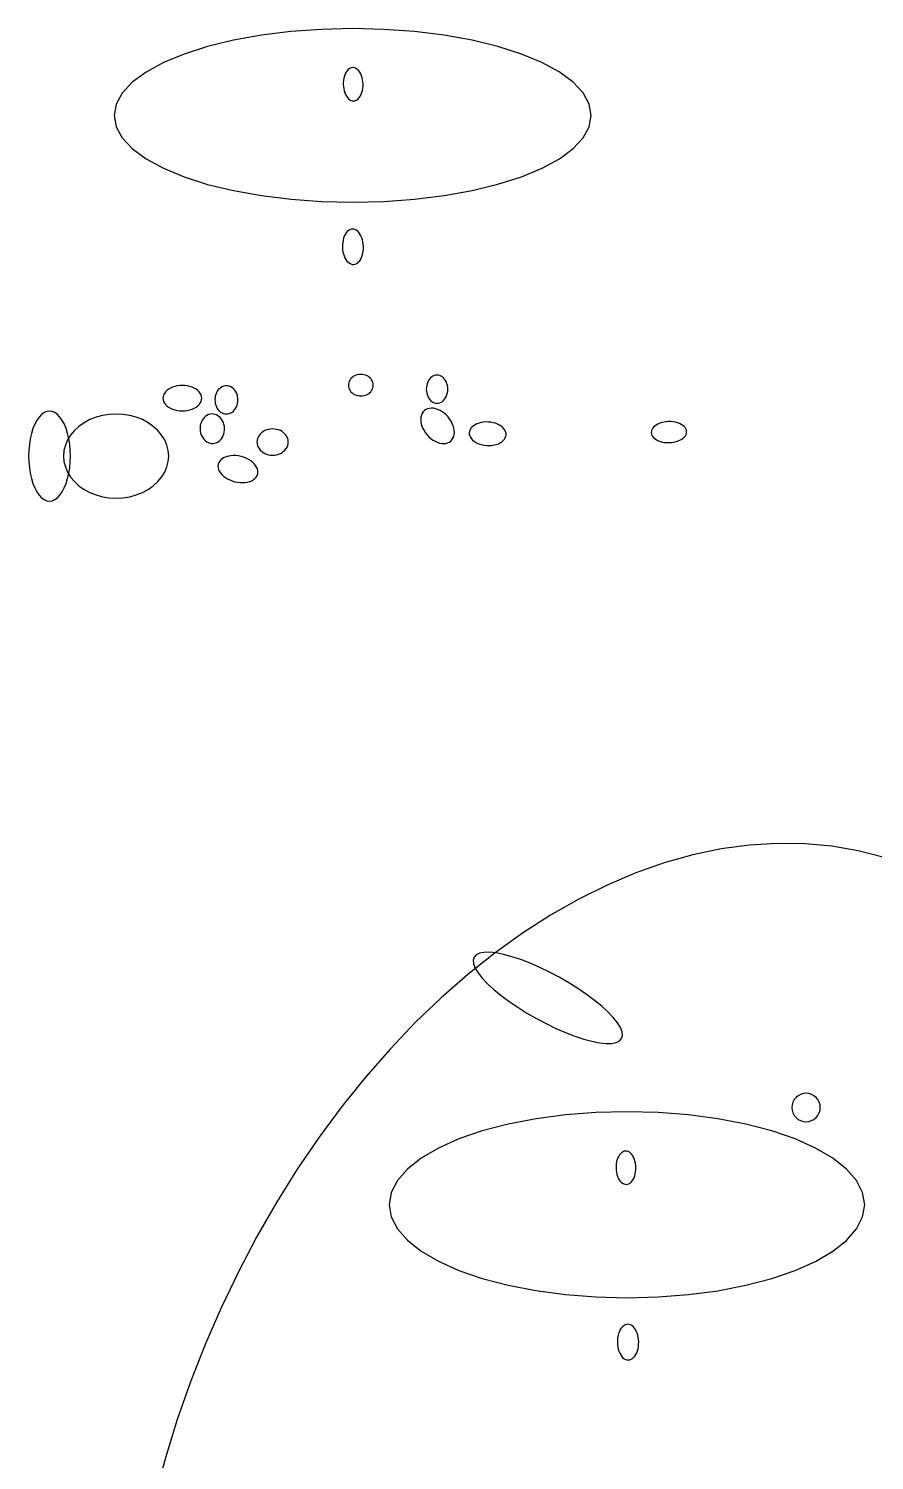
# Model space of a CAD drawing. Extents: x -1 to 217, y -22 to 302.
# Drawn here: x 130.4 to 170.6, y 66.1 to 134.1 of the extents above; entities that cross this region are included whole.
import ezdxf

# ---------------------------------------------------------------- set-up
doc = ezdxf.new("R2010")
doc.units = 0

msp = doc.modelspace()

# ---------------------------------------------------------------- linework, layer by layer
at = {"layer": 'CIRCLES'}
for p, q in [((166.66, 82.999), (166.647, 82.868)), ((166.699, 83.126), (166.66, 82.999)), ((166.761, 83.243), (166.699, 83.126)), ((166.845, 83.345), (166.761, 83.243)), ((166.947, 83.429), (166.845, 83.345)), ((167.064, 83.491), (166.947, 83.429)), ((167.191, 83.53), (167.064, 83.491)), ((167.322, 83.543), (167.191, 83.53)), ((167.454, 83.53), (167.322, 83.543)), ((167.581, 83.491), (167.454, 83.53)), ((167.698, 83.429), (167.581, 83.491)), ((167.8, 83.345), (167.698, 83.429)), ((167.884, 83.243), (167.8, 83.345)), ((167.946, 83.126), (167.884, 83.243)), ((167.985, 82.999), (167.946, 83.126)), ((167.998, 82.868), (167.985, 82.999)), ((166.647, 82.868), (166.66, 82.736)), ((166.66, 82.736), (166.699, 82.609)), ((166.699, 82.609), (166.761, 82.492)), ((166.761, 82.492), (166.845, 82.39)), ((166.845, 82.39), (166.947, 82.306)), ((166.947, 82.306), (167.064, 82.244)), ((167.064, 82.244), (167.191, 82.205)), ((167.454, 82.205), (167.581, 82.244)), ((167.581, 82.244), (167.698, 82.306)), ((167.698, 82.306), (167.8, 82.39)), ((167.8, 82.39), (167.884, 82.492)), ((167.884, 82.492), (167.946, 82.609)), ((167.946, 82.609), (167.985, 82.736)), ((167.985, 82.736), (167.998, 82.868)), ((167.191, 82.205), (167.322, 82.192)), ((167.322, 82.192), (167.454, 82.205))]:
    msp.add_line(p, q, dxfattribs=at)
at = {"layer": 'ELLIPSES'}
for p, q in [((142.86, 133.941), (141.457, 133.767)), ((144.314, 134.046), (142.86, 133.941)), ((145.792, 134.082), (144.314, 134.046)), ((147.271, 134.047), (145.792, 134.082)), ((148.725, 133.942), (147.271, 134.047)), ((150.128, 133.769), (148.725, 133.942)), ((138.896, 133.229), (137.782, 132.874)), ((140.128, 133.529), (138.896, 133.229)), ((141.457, 133.767), (140.128, 133.529)), ((151.457, 133.531), (150.128, 133.769)), ((152.689, 133.232), (151.457, 133.531)), ((153.803, 132.877), (152.689, 133.232)), ((137.782, 132.874), (136.805, 132.468)), ((154.78, 132.472), (153.803, 132.877)), ((135.982, 132.02), (135.326, 131.536)), ((136.805, 132.468), (135.982, 132.02)), ((145.429, 131.915), (145.397, 131.828)), ((145.468, 131.993), (145.429, 131.915)), ((145.513, 132.062), (145.468, 131.993)), ((145.563, 132.121), (145.513, 132.062)), ((145.617, 132.168), (145.563, 132.121)), ((145.675, 132.202), (145.617, 132.168)), ((145.734, 132.224), (145.675, 132.202)), ((145.796, 132.232), (145.734, 132.224)), ((145.857, 132.226), (145.796, 132.232)), ((145.918, 132.208), (145.857, 132.226)), ((145.977, 132.176), (145.918, 132.208)), ((146.034, 132.131), (145.977, 132.176)), ((146.086, 132.075), (146.034, 132.131)), ((146.134, 132.008), (146.086, 132.075)), ((146.176, 131.931), (146.134, 132.008)), ((146.213, 131.846), (146.176, 131.931)), ((155.604, 132.024), (154.78, 132.472)), ((156.259, 131.54), (155.604, 132.024)), ((135.326, 131.536), (134.85, 131.026)), ((145.344, 131.535), (145.343, 131.432)), ((145.343, 131.432), (145.349, 131.329)), ((145.354, 131.637), (145.344, 131.535)), ((145.349, 131.329), (145.363, 131.228)), ((145.372, 131.735), (145.354, 131.637)), ((145.363, 131.228), (145.385, 131.131)), ((145.397, 131.828), (145.372, 131.735)), ((146.242, 131.754), (146.213, 131.846)), ((146.264, 131.657), (146.242, 131.754)), ((146.255, 131.15), (146.273, 131.249)), ((146.278, 131.556), (146.264, 131.657)), ((146.273, 131.249), (146.283, 131.35)), ((146.285, 131.453), (146.278, 131.556)), ((146.283, 131.35), (146.285, 131.453)), ((156.736, 131.03), (156.259, 131.54)), ((134.561, 130.497), (134.464, 129.959)), ((134.85, 131.026), (134.561, 130.497)), ((145.385, 131.131), (145.415, 131.039)), ((145.415, 131.039), (145.451, 130.954)), ((145.451, 130.954), (145.493, 130.877)), ((145.493, 130.877), (145.541, 130.81)), ((145.541, 130.81), (145.593, 130.754)), ((145.593, 130.754), (145.65, 130.709)), ((145.65, 130.709), (145.709, 130.678)), ((145.709, 130.678), (145.77, 130.659)), ((145.77, 130.659), (145.831, 130.653)), ((145.831, 130.653), (145.893, 130.662)), ((145.893, 130.662), (145.953, 130.683)), ((145.953, 130.683), (146.01, 130.718)), ((146.01, 130.718), (146.064, 130.764)), ((146.064, 130.764), (146.114, 130.823)), ((146.114, 130.823), (146.159, 130.892)), ((146.159, 130.892), (146.198, 130.971)), ((146.198, 130.971), (146.23, 131.057)), ((146.23, 131.057), (146.255, 131.15)), ((157.025, 130.502), (156.736, 131.03)), ((157.122, 129.964), (157.025, 130.502)), ((134.464, 129.959), (134.561, 129.422)), ((157.025, 129.426), (157.122, 129.964)), ((134.561, 129.422), (134.851, 128.893)), ((156.736, 128.897), (157.025, 129.426)), ((134.851, 128.893), (135.327, 128.383)), ((156.26, 128.387), (156.736, 128.897)), ((135.327, 128.383), (135.983, 127.899)), ((135.983, 127.899), (136.806, 127.451)), ((154.781, 127.455), (155.605, 127.903)), ((155.605, 127.903), (156.26, 128.387)), ((136.806, 127.451), (137.783, 127.046)), ((153.804, 127.05), (154.781, 127.455)), ((137.783, 127.046), (138.897, 126.691)), ((138.897, 126.691), (140.13, 126.392)), ((151.458, 126.394), (152.69, 126.694)), ((152.69, 126.694), (153.804, 127.05)), ((140.13, 126.392), (141.459, 126.154)), ((141.459, 126.154), (142.862, 125.981)), ((142.862, 125.981), (144.315, 125.876)), ((144.315, 125.876), (145.794, 125.841)), ((145.794, 125.841), (147.273, 125.877)), ((147.273, 125.877), (148.726, 125.982)), ((148.726, 125.982), (150.129, 126.156)), ((150.129, 126.156), (151.458, 126.394)), ((145.481, 124.384), (145.434, 124.31)), ((145.533, 124.447), (145.481, 124.384)), ((145.59, 124.497), (145.533, 124.447)), ((145.65, 124.534), (145.59, 124.497)), ((145.714, 124.558), (145.65, 124.534)), ((145.778, 124.567), (145.714, 124.558)), ((145.843, 124.561), (145.778, 124.567)), ((145.908, 124.542), (145.843, 124.561)), ((145.971, 124.508), (145.908, 124.542)), ((146.03, 124.461), (145.971, 124.508)), ((146.086, 124.402), (146.03, 124.461)), ((146.137, 124.331), (146.086, 124.402)), ((145.306, 123.821), (145.305, 123.711)), ((145.305, 123.711), (145.313, 123.602)), ((145.316, 123.929), (145.306, 123.821)), ((145.334, 124.034), (145.316, 123.929)), ((145.36, 124.134), (145.334, 124.034)), ((145.393, 124.226), (145.36, 124.134)), ((145.434, 124.31), (145.393, 124.226)), ((146.182, 124.249), (146.137, 124.331)), ((146.221, 124.159), (146.182, 124.249)), ((146.253, 124.061), (146.221, 124.159)), ((146.277, 123.957), (146.253, 124.061)), ((146.293, 123.85), (146.277, 123.957)), ((146.3, 123.74), (146.293, 123.85)), ((146.299, 123.63), (146.3, 123.74)), ((145.313, 123.602), (145.329, 123.494)), ((145.329, 123.494), (145.353, 123.39)), ((145.353, 123.39), (145.384, 123.293)), ((145.384, 123.293), (145.423, 123.202)), ((145.423, 123.202), (145.468, 123.121)), ((145.468, 123.121), (145.519, 123.05)), ((145.519, 123.05), (145.575, 122.99)), ((146.073, 123.005), (146.125, 123.067)), ((146.125, 123.067), (146.172, 123.141)), ((146.172, 123.141), (146.212, 123.225)), ((146.212, 123.225), (146.246, 123.318)), ((146.246, 123.318), (146.272, 123.417)), ((146.272, 123.417), (146.29, 123.522)), ((146.29, 123.522), (146.299, 123.63)), ((145.575, 122.99), (145.635, 122.943)), ((145.635, 122.943), (145.698, 122.91)), ((145.698, 122.91), (145.762, 122.89)), ((145.762, 122.89), (145.827, 122.885)), ((145.827, 122.885), (145.892, 122.894)), ((145.892, 122.894), (145.955, 122.917)), ((145.955, 122.917), (146.016, 122.954)), ((146.016, 122.954), (146.073, 123.005)), ((145.881, 117.601), (145.817, 117.563)), ((145.951, 117.63), (145.881, 117.601)), ((146.024, 117.652), (145.951, 117.63)), ((146.1, 117.665), (146.024, 117.652)), ((146.177, 117.669), (146.1, 117.665)), ((146.254, 117.665), (146.177, 117.669)), ((146.33, 117.652), (146.254, 117.665)), ((146.403, 117.63), (146.33, 117.652)), ((146.473, 117.601), (146.403, 117.63)), ((146.537, 117.563), (146.473, 117.601)), ((149.601, 117.586), (149.542, 117.548)), ((149.665, 117.615), (149.601, 117.586)), ((149.73, 117.632), (149.665, 117.615)), ((149.797, 117.637), (149.73, 117.632)), ((149.863, 117.632), (149.797, 117.637)), ((149.928, 117.615), (149.863, 117.632)), ((149.992, 117.586), (149.928, 117.615)), ((150.051, 117.548), (149.992, 117.586)), ((136.967, 116.904), (136.9, 116.838)), ((137.047, 116.963), (136.967, 116.904)), ((137.138, 117.015), (137.047, 116.963)), ((137.238, 117.059), (137.138, 117.015)), ((137.347, 117.094), (137.238, 117.059)), ((137.461, 117.12), (137.347, 117.094)), ((137.58, 117.135), (137.461, 117.12)), ((137.701, 117.14), (137.58, 117.135)), ((137.821, 117.135), (137.701, 117.14)), ((137.94, 117.12), (137.821, 117.135)), ((138.054, 117.095), (137.94, 117.12)), ((138.163, 117.06), (138.054, 117.095)), ((138.264, 117.016), (138.163, 117.06)), ((138.355, 116.964), (138.264, 117.016)), ((138.434, 116.905), (138.355, 116.964)), ((138.502, 116.839), (138.434, 116.905)), ((139.408, 116.932), (139.36, 116.866)), ((139.462, 116.989), (139.408, 116.932)), ((139.521, 117.038), (139.462, 116.989)), ((139.585, 117.077), (139.521, 117.038)), ((139.653, 117.105), (139.585, 117.077)), ((139.724, 117.122), (139.653, 117.105)), ((139.795, 117.128), (139.724, 117.122)), ((139.867, 117.122), (139.795, 117.128)), ((139.937, 117.105), (139.867, 117.122)), ((140.005, 117.077), (139.937, 117.105)), ((140.069, 117.038), (140.005, 117.077)), ((140.129, 116.989), (140.069, 117.038)), ((140.183, 116.932), (140.129, 116.989)), ((140.23, 116.866), (140.183, 116.932)), ((145.591, 117.224), (145.585, 117.157)), ((145.585, 117.157), (145.591, 117.091)), ((145.606, 117.29), (145.591, 117.224)), ((145.591, 117.091), (145.606, 117.025)), ((145.63, 117.353), (145.606, 117.29)), ((145.606, 117.025), (145.63, 116.962)), ((145.665, 117.413), (145.63, 117.353)), ((145.63, 116.962), (145.665, 116.902)), ((145.708, 117.469), (145.665, 117.413)), ((145.665, 116.902), (145.708, 116.846)), ((145.759, 117.519), (145.708, 117.469)), ((145.817, 117.563), (145.759, 117.519)), ((146.595, 117.519), (146.537, 117.563)), ((146.646, 117.469), (146.595, 117.519)), ((146.689, 117.413), (146.646, 117.469)), ((146.646, 116.846), (146.689, 116.902)), ((146.724, 117.353), (146.689, 117.413)), ((146.689, 116.902), (146.724, 116.962)), ((146.748, 117.29), (146.724, 117.353)), ((146.724, 116.962), (146.748, 117.025)), ((146.763, 117.224), (146.748, 117.29)), ((146.748, 117.025), (146.763, 117.091)), ((146.769, 117.157), (146.763, 117.224)), ((146.763, 117.091), (146.769, 117.157)), ((149.291, 117.055), (149.287, 116.967)), ((149.287, 116.967), (149.291, 116.879)), ((149.304, 117.141), (149.291, 117.055)), ((149.325, 117.224), (149.304, 117.141)), ((149.355, 117.302), (149.325, 117.224)), ((149.392, 117.375), (149.355, 117.302)), ((149.436, 117.441), (149.392, 117.375)), ((149.486, 117.499), (149.436, 117.441)), ((149.542, 117.548), (149.486, 117.499)), ((150.107, 117.499), (150.051, 117.548)), ((150.157, 117.441), (150.107, 117.499)), ((150.201, 117.375), (150.157, 117.441)), ((150.238, 117.302), (150.201, 117.375)), ((150.268, 117.224), (150.238, 117.302)), ((150.289, 117.141), (150.268, 117.224)), ((150.302, 117.055), (150.289, 117.141)), ((150.306, 116.967), (150.302, 117.055)), ((150.302, 116.879), (150.306, 116.967)), ((136.784, 116.615), (136.776, 116.536)), ((136.776, 116.536), (136.784, 116.458)), ((136.808, 116.692), (136.784, 116.615)), ((136.784, 116.458), (136.808, 116.38)), ((136.846, 116.767), (136.808, 116.692)), ((136.808, 116.38), (136.847, 116.305)), ((136.9, 116.838), (136.846, 116.767)), ((136.847, 116.305), (136.9, 116.235)), ((136.9, 116.235), (136.968, 116.169)), ((138.435, 116.17), (138.502, 116.236)), ((138.555, 116.769), (138.502, 116.839)), ((138.502, 116.236), (138.555, 116.307)), ((138.594, 116.694), (138.555, 116.769)), ((138.555, 116.307), (138.594, 116.381)), ((138.618, 116.616), (138.594, 116.694)), ((138.594, 116.381), (138.618, 116.459)), ((138.626, 116.538), (138.618, 116.616)), ((138.618, 116.459), (138.626, 116.538)), ((139.252, 116.546), (139.247, 116.459)), ((139.247, 116.459), (139.252, 116.372)), ((139.266, 116.632), (139.252, 116.546)), ((139.252, 116.372), (139.266, 116.286)), ((139.289, 116.715), (139.266, 116.632)), ((139.266, 116.286), (139.289, 116.203)), ((139.321, 116.793), (139.289, 116.715)), ((139.36, 116.866), (139.321, 116.793)), ((140.27, 116.793), (140.23, 116.866)), ((140.302, 116.715), (140.27, 116.793)), ((140.325, 116.632), (140.302, 116.715)), ((140.302, 116.203), (140.325, 116.286)), ((140.339, 116.546), (140.325, 116.632)), ((140.325, 116.286), (140.339, 116.372)), ((140.343, 116.459), (140.339, 116.546)), ((140.339, 116.372), (140.343, 116.459)), ((145.708, 116.846), (145.759, 116.796)), ((145.759, 116.796), (145.817, 116.752)), ((145.817, 116.752), (145.881, 116.714)), ((145.881, 116.714), (145.951, 116.685)), ((145.951, 116.685), (146.024, 116.663)), ((146.024, 116.663), (146.1, 116.65)), ((146.1, 116.65), (146.177, 116.646)), ((146.177, 116.646), (146.254, 116.65)), ((146.254, 116.65), (146.33, 116.663)), ((146.33, 116.663), (146.403, 116.685)), ((146.403, 116.685), (146.473, 116.714)), ((146.473, 116.714), (146.537, 116.752)), ((146.537, 116.752), (146.595, 116.796)), ((146.595, 116.796), (146.646, 116.846)), ((149.291, 116.879), (149.304, 116.793)), ((149.304, 116.793), (149.325, 116.71)), ((149.325, 116.71), (149.355, 116.632)), ((149.355, 116.632), (149.392, 116.559)), ((149.392, 116.559), (149.436, 116.493)), ((149.436, 116.493), (149.486, 116.435)), ((149.486, 116.435), (149.542, 116.386)), ((149.542, 116.386), (149.601, 116.348)), ((149.601, 116.348), (149.665, 116.319)), ((149.665, 116.319), (149.73, 116.302)), ((149.73, 116.302), (149.797, 116.297)), ((149.797, 116.297), (149.863, 116.302)), ((149.863, 116.302), (149.928, 116.319)), ((149.928, 116.319), (149.992, 116.348)), ((149.992, 116.348), (150.051, 116.386)), ((150.051, 116.386), (150.107, 116.435)), ((150.107, 116.435), (150.157, 116.493)), ((150.157, 116.493), (150.201, 116.559)), ((150.201, 116.559), (150.238, 116.632)), ((150.238, 116.632), (150.268, 116.71)), ((150.268, 116.71), (150.289, 116.793)), ((150.289, 116.793), (150.302, 116.879)), ((130.898, 115.643), (130.79, 115.488)), ((131.014, 115.767), (130.898, 115.643)), ((131.137, 115.857), (131.014, 115.767)), ((131.265, 115.911), (131.137, 115.857)), ((131.395, 115.93), (131.265, 115.911)), ((131.524, 115.911), (131.395, 115.93)), ((131.652, 115.857), (131.524, 115.911)), ((131.775, 115.767), (131.652, 115.857)), ((131.891, 115.643), (131.775, 115.767)), ((131.999, 115.488), (131.891, 115.643)), ((133.601, 115.636), (133.308, 115.52)), ((133.91, 115.72), (133.601, 115.636)), ((134.231, 115.771), (133.91, 115.72)), ((134.556, 115.788), (134.231, 115.771)), ((134.882, 115.771), (134.556, 115.788)), ((135.203, 115.72), (134.882, 115.771)), ((135.512, 115.636), (135.203, 115.72)), ((135.805, 115.52), (135.512, 115.636)), ((136.968, 116.169), (137.047, 116.11)), ((137.047, 116.11), (137.138, 116.058)), ((137.138, 116.058), (137.239, 116.014)), ((137.239, 116.014), (137.347, 115.979)), ((137.347, 115.979), (137.462, 115.954)), ((137.462, 115.954), (137.581, 115.939)), ((137.581, 115.939), (137.701, 115.934)), ((137.701, 115.934), (137.822, 115.939)), ((137.822, 115.939), (137.941, 115.954)), ((137.941, 115.954), (138.055, 115.98)), ((138.055, 115.98), (138.164, 116.015)), ((138.164, 116.015), (138.264, 116.059)), ((138.264, 116.059), (138.355, 116.111)), ((138.355, 116.111), (138.435, 116.17)), ((138.69, 115.565), (138.643, 115.493)), ((138.744, 115.628), (138.69, 115.565)), ((138.805, 115.682), (138.744, 115.628)), ((138.872, 115.725), (138.805, 115.682)), ((138.942, 115.758), (138.872, 115.725)), ((139.016, 115.78), (138.942, 115.758)), ((139.092, 115.789), (139.016, 115.78)), ((139.168, 115.787), (139.092, 115.789)), ((139.243, 115.772), (139.168, 115.787)), ((139.317, 115.746), (139.243, 115.772)), ((139.289, 116.203), (139.321, 116.125)), ((139.387, 115.709), (139.317, 115.746)), ((139.321, 116.125), (139.36, 116.052)), ((139.36, 116.052), (139.408, 115.986)), ((139.452, 115.661), (139.387, 115.709)), ((139.408, 115.986), (139.462, 115.929)), ((139.513, 115.603), (139.452, 115.661)), ((139.462, 115.929), (139.521, 115.88)), ((139.566, 115.536), (139.513, 115.603)), ((139.521, 115.88), (139.585, 115.841)), ((139.585, 115.841), (139.653, 115.813)), ((139.653, 115.813), (139.724, 115.796)), ((139.724, 115.796), (139.795, 115.79)), ((139.795, 115.79), (139.867, 115.796)), ((139.867, 115.796), (139.937, 115.813)), ((139.937, 115.813), (140.005, 115.841)), ((140.005, 115.841), (140.069, 115.88)), ((140.069, 115.88), (140.129, 115.929)), ((140.129, 115.929), (140.183, 115.986)), ((140.183, 115.986), (140.23, 116.052)), ((140.23, 116.052), (140.27, 116.125)), ((140.27, 116.125), (140.302, 116.203)), ((149.034, 115.638), (149.026, 115.539)), ((149.026, 115.539), (149.031, 115.434)), ((149.056, 115.73), (149.034, 115.638)), ((149.091, 115.813), (149.056, 115.73)), ((149.139, 115.886), (149.091, 115.813)), ((149.198, 115.948), (149.139, 115.886)), ((149.268, 115.998), (149.198, 115.948)), ((149.347, 116.034), (149.268, 115.998)), ((149.435, 116.057), (149.347, 116.034)), ((149.529, 116.065), (149.435, 116.057)), ((149.628, 116.059), (149.529, 116.065)), ((149.731, 116.039), (149.628, 116.059)), ((149.835, 116.004), (149.731, 116.039)), ((149.939, 115.957), (149.835, 116.004)), ((150.041, 115.897), (149.939, 115.957)), ((150.139, 115.825), (150.041, 115.897)), ((150.232, 115.743), (150.139, 115.825)), ((150.317, 115.652), (150.232, 115.743)), ((150.395, 115.554), (150.317, 115.652)), ((150.462, 115.45), (150.395, 115.554)), ((130.534, 114.861), (130.477, 114.61)), ((130.606, 115.093), (130.534, 114.861)), ((130.692, 115.303), (130.606, 115.093)), ((130.79, 115.488), (130.692, 115.303)), ((132.097, 115.303), (131.999, 115.488)), ((132.182, 115.093), (132.097, 115.303)), ((132.255, 114.86), (132.182, 115.093)), ((132.312, 114.61), (132.255, 114.86)), ((132.576, 115.007), (132.394, 114.79)), ((132.791, 115.203), (132.576, 115.007)), ((133.037, 115.375), (132.791, 115.203)), ((133.308, 115.52), (133.037, 115.375)), ((136.076, 115.375), (135.805, 115.52)), ((136.322, 115.203), (136.076, 115.375)), ((136.537, 115.007), (136.322, 115.203)), ((136.719, 114.79), (136.537, 115.007)), ((138.554, 115.243), (138.543, 115.153)), ((138.543, 115.153), (138.543, 115.061)), ((138.543, 115.061), (138.552, 114.97)), ((138.552, 114.97), (138.571, 114.88)), ((138.574, 115.331), (138.554, 115.243)), ((138.571, 114.88), (138.599, 114.795)), ((138.604, 115.415), (138.574, 115.331)), ((138.643, 115.493), (138.604, 115.415)), ((139.612, 115.462), (139.566, 115.536)), ((139.649, 115.382), (139.612, 115.462)), ((139.678, 115.296), (139.649, 115.382)), ((139.674, 114.845), (139.695, 114.933)), ((139.697, 115.207), (139.678, 115.296)), ((139.695, 114.933), (139.705, 115.024)), ((139.706, 115.115), (139.697, 115.207)), ((139.705, 115.024), (139.706, 115.115)), ((141.46, 114.899), (141.396, 114.838)), ((141.533, 114.953), (141.46, 114.899)), ((141.614, 114.998), (141.533, 114.953)), ((141.701, 115.034), (141.614, 114.998)), ((141.793, 115.06), (141.701, 115.034)), ((141.889, 115.076), (141.793, 115.06)), ((141.986, 115.082), (141.889, 115.076)), ((142.083, 115.076), (141.986, 115.082)), ((142.179, 115.06), (142.083, 115.076)), ((142.271, 115.034), (142.179, 115.06)), ((142.358, 114.998), (142.271, 115.034)), ((142.439, 114.953), (142.358, 114.998)), ((142.512, 114.899), (142.439, 114.953)), ((142.576, 114.838), (142.512, 114.899)), ((149.031, 115.434), (149.05, 115.326)), ((149.05, 115.326), (149.082, 115.217)), ((149.082, 115.217), (149.126, 115.107)), ((149.126, 115.107), (149.183, 115)), ((149.183, 115), (149.25, 114.896)), ((149.25, 114.896), (149.328, 114.798)), ((150.519, 115.343), (150.462, 115.45)), ((150.563, 115.233), (150.519, 115.343)), ((150.595, 115.124), (150.563, 115.233)), ((150.614, 115.016), (150.595, 115.124)), ((150.611, 114.812), (150.619, 114.911)), ((150.619, 114.911), (150.614, 115.016)), ((151.336, 114.975), (151.325, 114.902)), ((151.325, 114.902), (151.328, 114.829)), ((151.363, 115.045), (151.336, 114.975)), ((151.404, 115.111), (151.363, 115.045)), ((151.458, 115.174), (151.404, 115.111)), ((151.525, 115.231), (151.458, 115.174)), ((151.604, 115.281), (151.525, 115.231)), ((151.693, 115.324), (151.604, 115.281)), ((151.79, 115.359), (151.693, 115.324)), ((151.895, 115.385), (151.79, 115.359)), ((152.005, 115.402), (151.895, 115.385)), ((152.118, 115.41), (152.005, 115.402)), ((152.233, 115.408), (152.118, 115.41)), ((152.347, 115.397), (152.233, 115.408)), ((152.458, 115.376), (152.347, 115.397)), ((152.565, 115.346), (152.458, 115.376)), ((152.666, 115.308), (152.565, 115.346)), ((152.759, 115.262), (152.666, 115.308)), ((152.842, 115.209), (152.759, 115.262)), ((152.915, 115.15), (152.842, 115.209)), ((152.975, 115.086), (152.915, 115.15)), ((153.022, 115.018), (152.975, 115.086)), ((153.054, 114.947), (153.022, 115.018)), ((153.073, 114.874), (153.054, 114.947)), ((153.076, 114.801), (153.073, 114.874)), ((159.974, 114.969), (159.969, 114.904)), ((159.969, 114.904), (159.978, 114.839)), ((159.994, 115.033), (159.974, 114.969)), ((160.027, 115.096), (159.994, 115.033)), ((160.074, 115.156), (160.027, 115.096)), ((160.134, 115.212), (160.074, 115.156)), ((160.205, 115.263), (160.134, 115.212)), ((160.286, 115.308), (160.205, 115.263)), ((160.377, 115.347), (160.286, 115.308)), ((160.474, 115.378), (160.377, 115.347)), ((160.578, 115.402), (160.474, 115.378)), ((160.686, 115.418), (160.578, 115.402)), ((160.795, 115.426), (160.686, 115.418)), ((160.905, 115.425), (160.795, 115.426)), ((161.013, 115.415), (160.905, 115.425)), ((161.118, 115.397), (161.013, 115.415)), ((161.218, 115.371), (161.118, 115.397)), ((161.31, 115.338), (161.218, 115.371)), ((161.394, 115.297), (161.31, 115.338)), ((161.468, 115.25), (161.394, 115.297)), ((161.531, 115.198), (161.468, 115.25)), ((161.581, 115.141), (161.531, 115.198)), ((161.618, 115.081), (161.581, 115.141)), ((161.642, 115.017), (161.618, 115.081)), ((161.626, 114.823), (161.645, 114.888)), ((161.651, 114.953), (161.642, 115.017)), ((161.645, 114.888), (161.651, 114.953)), ((130.435, 114.345), (130.41, 114.071)), ((130.477, 114.61), (130.435, 114.345)), ((132.145, 114.309), (132.081, 114.052)), ((132.25, 114.556), (132.145, 114.309)), ((132.394, 114.79), (132.25, 114.556)), ((132.354, 114.345), (132.312, 114.61)), ((132.379, 114.071), (132.354, 114.345)), ((136.863, 114.556), (136.719, 114.79)), ((136.968, 114.309), (136.863, 114.556)), ((137.032, 114.052), (136.968, 114.309)), ((138.599, 114.795), (138.637, 114.714)), ((138.637, 114.714), (138.683, 114.64)), ((138.683, 114.64), (138.736, 114.573)), ((138.736, 114.573), (138.796, 114.515)), ((138.796, 114.515), (138.862, 114.467)), ((138.862, 114.467), (138.932, 114.43)), ((138.932, 114.43), (139.005, 114.404)), ((139.005, 114.404), (139.081, 114.389)), ((139.081, 114.389), (139.157, 114.387)), ((139.157, 114.387), (139.233, 114.397)), ((139.233, 114.397), (139.306, 114.418)), ((139.306, 114.418), (139.377, 114.451)), ((139.377, 114.451), (139.444, 114.495)), ((139.444, 114.495), (139.504, 114.548)), ((139.504, 114.548), (139.559, 114.612)), ((139.559, 114.612), (139.606, 114.683)), ((139.606, 114.683), (139.644, 114.761)), ((139.644, 114.761), (139.674, 114.845)), ((141.248, 114.54), (141.242, 114.459)), ((141.242, 114.459), (141.248, 114.377)), ((141.267, 114.62), (141.248, 114.54)), ((141.248, 114.377), (141.267, 114.298)), ((141.299, 114.697), (141.267, 114.62)), ((141.267, 114.298), (141.299, 114.22)), ((141.342, 114.77), (141.299, 114.697)), ((141.299, 114.22), (141.342, 114.147)), ((141.396, 114.838), (141.342, 114.77)), ((142.63, 114.77), (142.576, 114.838)), ((142.673, 114.697), (142.63, 114.77)), ((142.63, 114.147), (142.673, 114.22)), ((142.705, 114.62), (142.673, 114.697)), ((142.673, 114.22), (142.705, 114.298)), ((142.724, 114.54), (142.705, 114.62)), ((142.705, 114.298), (142.724, 114.377)), ((142.73, 114.459), (142.724, 114.54)), ((142.724, 114.377), (142.73, 114.459)), ((149.328, 114.798), (149.413, 114.707)), ((149.413, 114.707), (149.506, 114.625)), ((149.506, 114.625), (149.604, 114.553)), ((149.604, 114.553), (149.706, 114.493)), ((149.706, 114.493), (149.81, 114.446)), ((149.81, 114.446), (149.914, 114.411)), ((149.914, 114.411), (150.017, 114.391)), ((150.017, 114.391), (150.116, 114.385)), ((150.116, 114.385), (150.21, 114.393)), ((150.21, 114.393), (150.298, 114.416)), ((150.298, 114.416), (150.377, 114.452)), ((150.377, 114.452), (150.447, 114.502)), ((150.447, 114.502), (150.506, 114.564)), ((150.506, 114.564), (150.554, 114.637)), ((150.554, 114.637), (150.589, 114.72)), ((150.589, 114.72), (150.611, 114.812)), ((151.328, 114.829), (151.346, 114.757)), ((151.346, 114.757), (151.379, 114.685)), ((151.379, 114.685), (151.426, 114.617)), ((151.426, 114.617), (151.486, 114.553)), ((151.486, 114.553), (151.558, 114.494)), ((151.558, 114.494), (151.642, 114.441)), ((151.642, 114.441), (151.735, 114.395)), ((151.735, 114.395), (151.835, 114.357)), ((151.835, 114.357), (151.942, 114.327)), ((151.942, 114.327), (152.054, 114.306)), ((152.054, 114.306), (152.168, 114.295)), ((152.168, 114.295), (152.283, 114.293)), ((152.283, 114.293), (152.396, 114.301)), ((152.396, 114.301), (152.506, 114.318)), ((152.506, 114.318), (152.61, 114.344)), ((152.61, 114.344), (152.708, 114.379)), ((152.708, 114.379), (152.797, 114.422)), ((152.797, 114.422), (152.875, 114.473)), ((152.875, 114.473), (152.942, 114.529)), ((152.942, 114.529), (152.997, 114.592)), ((152.997, 114.592), (153.038, 114.659)), ((153.038, 114.659), (153.064, 114.729)), ((153.064, 114.729), (153.076, 114.801)), ((159.978, 114.839), (160.001, 114.776)), ((160.001, 114.776), (160.038, 114.715)), ((160.038, 114.715), (160.089, 114.658)), ((160.089, 114.658), (160.151, 114.606)), ((160.151, 114.606), (160.225, 114.559)), ((160.225, 114.559), (160.309, 114.519)), ((160.309, 114.519), (160.402, 114.485)), ((160.402, 114.485), (160.501, 114.459)), ((160.501, 114.459), (160.606, 114.441)), ((160.606, 114.441), (160.714, 114.432)), ((160.714, 114.432), (160.824, 114.431)), ((160.824, 114.431), (160.934, 114.438)), ((160.934, 114.438), (161.041, 114.454)), ((161.041, 114.454), (161.145, 114.478)), ((161.145, 114.478), (161.243, 114.51)), ((161.243, 114.51), (161.333, 114.549)), ((161.333, 114.549), (161.415, 114.594)), ((161.415, 114.594), (161.486, 114.645)), ((161.486, 114.645), (161.545, 114.701)), ((161.545, 114.701), (161.592, 114.76)), ((161.592, 114.76), (161.626, 114.823)), ((130.41, 114.071), (130.401, 113.792)), ((130.401, 113.792), (130.409, 113.513)), ((130.409, 113.513), (130.435, 113.238)), ((132.081, 114.052), (132.06, 113.792)), ((132.06, 113.792), (132.081, 113.532)), ((132.081, 113.532), (132.145, 113.275)), ((132.354, 113.238), (132.379, 113.513)), ((132.387, 113.792), (132.379, 114.071)), ((132.379, 113.513), (132.387, 113.792)), ((136.968, 113.275), (137.032, 113.532)), ((137.053, 113.792), (137.032, 114.052)), ((137.032, 113.532), (137.053, 113.792)), ((139.475, 113.554), (139.432, 113.484)), ((139.533, 113.619), (139.475, 113.554)), ((139.605, 113.675), (139.533, 113.619)), ((139.689, 113.723), (139.605, 113.675)), ((139.785, 113.762), (139.689, 113.723)), ((139.89, 113.79), (139.785, 113.762)), ((140.002, 113.808), (139.89, 113.79)), ((140.121, 113.815), (140.002, 113.808)), ((140.243, 113.812), (140.121, 113.815)), ((140.367, 113.797), (140.243, 113.812)), ((140.491, 113.771), (140.367, 113.797)), ((140.612, 113.736), (140.491, 113.771)), ((140.729, 113.691), (140.612, 113.736)), ((140.839, 113.636), (140.729, 113.691)), ((140.94, 113.574), (140.839, 113.636)), ((141.031, 113.506), (140.94, 113.574)), ((141.11, 113.431), (141.031, 113.506)), ((141.342, 114.147), (141.396, 114.08)), ((141.396, 114.08), (141.46, 114.018)), ((141.46, 114.018), (141.533, 113.965)), ((141.533, 113.965), (141.614, 113.919)), ((141.614, 113.919), (141.701, 113.883)), ((141.701, 113.883), (141.793, 113.857)), ((141.793, 113.857), (141.889, 113.841)), ((141.889, 113.841), (141.986, 113.836)), ((141.986, 113.836), (142.083, 113.841)), ((142.083, 113.841), (142.179, 113.857)), ((142.179, 113.857), (142.271, 113.883)), ((142.271, 113.883), (142.358, 113.919)), ((142.358, 113.919), (142.439, 113.965)), ((142.439, 113.965), (142.512, 114.018)), ((142.512, 114.018), (142.576, 114.08)), ((142.576, 114.08), (142.63, 114.147)), ((130.435, 113.238), (130.476, 112.974)), ((130.476, 112.974), (130.534, 112.723)), ((132.145, 113.275), (132.25, 113.028)), ((132.25, 113.028), (132.394, 112.794)), ((132.254, 112.723), (132.312, 112.973)), ((132.312, 112.973), (132.354, 113.238)), ((136.719, 112.794), (136.863, 113.028)), ((136.863, 113.028), (136.968, 113.275)), ((139.405, 113.408), (139.393, 113.328)), ((139.393, 113.328), (139.398, 113.245)), ((139.398, 113.245), (139.419, 113.161)), ((139.432, 113.484), (139.405, 113.408)), ((139.419, 113.161), (139.456, 113.077)), ((139.456, 113.077), (139.508, 112.995)), ((139.508, 112.995), (139.574, 112.916)), ((139.574, 112.916), (139.653, 112.842)), ((139.653, 112.842), (139.744, 112.773)), ((141.177, 113.352), (141.11, 113.431)), ((141.228, 113.27), (141.177, 113.352)), ((141.209, 112.793), (141.252, 112.864)), ((141.265, 113.186), (141.228, 113.27)), ((141.252, 112.864), (141.28, 112.94)), ((141.286, 113.103), (141.265, 113.186)), ((141.28, 112.94), (141.291, 113.02)), ((141.291, 113.02), (141.286, 113.103)), ((130.534, 112.723), (130.606, 112.49)), ((130.606, 112.49), (130.692, 112.28)), ((130.692, 112.28), (130.789, 112.096)), ((131.999, 112.096), (132.096, 112.28)), ((132.096, 112.28), (132.182, 112.49)), ((132.182, 112.49), (132.254, 112.723)), ((132.394, 112.794), (132.576, 112.577)), ((132.576, 112.577), (132.791, 112.381)), ((132.791, 112.381), (133.037, 112.209)), ((133.037, 112.209), (133.308, 112.064)), ((135.805, 112.064), (136.076, 112.209)), ((136.076, 112.209), (136.322, 112.381)), ((136.322, 112.381), (136.537, 112.577)), ((136.537, 112.577), (136.719, 112.794)), ((139.744, 112.773), (139.846, 112.711)), ((139.846, 112.711), (139.955, 112.657)), ((139.955, 112.657), (140.072, 112.612)), ((140.072, 112.612), (140.193, 112.576)), ((140.193, 112.576), (140.317, 112.551)), ((140.317, 112.551), (140.441, 112.536)), ((140.441, 112.536), (140.563, 112.532)), ((140.563, 112.532), (140.682, 112.539)), ((140.682, 112.539), (140.794, 112.557)), ((140.794, 112.557), (140.9, 112.586)), ((140.9, 112.586), (140.995, 112.624)), ((140.995, 112.624), (141.079, 112.672)), ((141.079, 112.672), (141.151, 112.729)), ((141.151, 112.729), (141.209, 112.793)), ((130.789, 112.096), (130.897, 111.94)), ((130.897, 111.94), (131.014, 111.817)), ((131.014, 111.817), (131.137, 111.727)), ((131.137, 111.727), (131.264, 111.672)), ((131.264, 111.672), (131.394, 111.654)), ((131.394, 111.654), (131.524, 111.672)), ((131.524, 111.672), (131.651, 111.727)), ((131.651, 111.727), (131.774, 111.817)), ((131.774, 111.817), (131.891, 111.94)), ((131.891, 111.94), (131.999, 112.096)), ((133.308, 112.064), (133.601, 111.948)), ((133.601, 111.948), (133.91, 111.864)), ((133.91, 111.864), (134.231, 111.813)), ((134.231, 111.813), (134.556, 111.796)), ((134.556, 111.796), (134.882, 111.813)), ((134.882, 111.813), (135.203, 111.864)), ((135.203, 111.864), (135.512, 111.948)), ((135.512, 111.948), (135.805, 112.064)), ((164.631, 95.323), (163.293, 95.141)), ((165.955, 95.404), (164.631, 95.323)), ((167.26, 95.386), (165.955, 95.404)), ((168.543, 95.267), (167.26, 95.386)), ((169.799, 95.048), (168.543, 95.267)), ((160.589, 94.48), (159.232, 94.002)), ((161.944, 94.86), (160.589, 94.48)), ((163.293, 95.141), (161.944, 94.86)), ((171.026, 94.729), (169.799, 95.048)), ((159.232, 94.002), (157.876, 93.429)), ((157.876, 93.429), (156.526, 92.76)), ((156.526, 92.76), (155.185, 92)), ((155.185, 92), (153.858, 91.149)), ((153.858, 91.149), (152.549, 90.211)), ((152.549, 90.211), (151.261, 89.187)), ((151.552, 90.006), (151.512, 89.862)), ((151.512, 89.862), (151.532, 89.687)), ((151.653, 90.117), (151.552, 90.006)), ((151.811, 90.194), (151.653, 90.117)), ((152.026, 90.234), (151.811, 90.194)), ((152.292, 90.237), (152.026, 90.234)), ((152.605, 90.203), (152.292, 90.237)), ((152.961, 90.133), (152.605, 90.203)), ((153.352, 90.027), (152.961, 90.133)), ((153.772, 89.888), (153.352, 90.027)), ((154.215, 89.718), (153.772, 89.888)), ((154.671, 89.52), (154.215, 89.718)), ((151.261, 89.187), (149.998, 88.082)), ((151.532, 89.687), (151.612, 89.484)), ((151.612, 89.484), (151.751, 89.257)), ((151.751, 89.257), (151.947, 89.01)), ((155.135, 89.297), (154.671, 89.52)), ((155.597, 89.053), (155.135, 89.297)), ((156.05, 88.792), (155.597, 89.053)), ((151.947, 89.01), (152.196, 88.747)), ((152.196, 88.747), (152.494, 88.473)), ((152.494, 88.473), (152.836, 88.191)), ((156.485, 88.519), (156.05, 88.792)), ((156.897, 88.238), (156.485, 88.519)), ((149.998, 88.082), (148.765, 86.899)), ((152.836, 88.191), (153.216, 87.908)), ((153.216, 87.908), (153.627, 87.627)), ((157.277, 87.955), (156.897, 88.238)), ((157.618, 87.674), (157.277, 87.955)), ((157.916, 87.399), (157.618, 87.674)), ((153.627, 87.627), (154.063, 87.354)), ((154.063, 87.354), (154.516, 87.093)), ((154.516, 87.093), (154.978, 86.849)), ((158.166, 87.136), (157.916, 87.399)), ((158.361, 86.889), (158.166, 87.136)), ((148.765, 86.899), (147.565, 85.64)), ((154.978, 86.849), (155.441, 86.626)), ((155.441, 86.626), (155.898, 86.428)), ((155.898, 86.428), (156.341, 86.258)), ((158.501, 86.662), (158.361, 86.889)), ((158.581, 86.46), (158.501, 86.662)), ((158.601, 86.284), (158.581, 86.46)), ((147.565, 85.64), (146.401, 84.311)), ((156.341, 86.258), (156.761, 86.119)), ((156.761, 86.119), (157.152, 86.013)), ((157.152, 86.013), (157.508, 85.943)), ((157.508, 85.943), (157.821, 85.909)), ((157.821, 85.909), (158.087, 85.912)), ((158.087, 85.912), (158.301, 85.952)), ((158.301, 85.952), (158.46, 86.029)), ((158.46, 86.029), (158.561, 86.14)), ((158.561, 86.14), (158.601, 86.284)), ((146.401, 84.311), (145.277, 82.914)), ((145.277, 82.914), (144.196, 81.454)), ((154.497, 82.335), (153.173, 82.08)), ((155.896, 82.521), (154.497, 82.335)), ((157.344, 82.633), (155.896, 82.521)), ((158.817, 82.671), (157.344, 82.633)), ((160.291, 82.633), (158.817, 82.671)), ((161.739, 82.52), (160.291, 82.633)), ((163.137, 82.334), (161.739, 82.52)), ((164.461, 82.078), (163.137, 82.334)), ((151.945, 81.759), (150.835, 81.378)), ((153.173, 82.08), (151.945, 81.759)), ((165.689, 81.757), (164.461, 82.078)), ((166.799, 81.376), (165.689, 81.757)), ((144.196, 81.454), (143.161, 79.935)), ((149.861, 80.944), (149.041, 80.464)), ((150.835, 81.378), (149.861, 80.944)), ((167.773, 80.942), (166.799, 81.376)), ((168.593, 80.461), (167.773, 80.942)), ((149.041, 80.464), (148.388, 79.946)), ((158.308, 80.202), (158.298, 80.1)), ((158.326, 80.3), (158.308, 80.202)), ((158.351, 80.393), (158.326, 80.3)), ((158.383, 80.48), (158.351, 80.393)), ((158.422, 80.558), (158.383, 80.48)), ((158.467, 80.627), (158.422, 80.558)), ((158.517, 80.686), (158.467, 80.627)), ((158.571, 80.733), (158.517, 80.686)), ((158.629, 80.767), (158.571, 80.733)), ((158.688, 80.789), (158.629, 80.767)), ((158.75, 80.797), (158.688, 80.789)), ((158.811, 80.791), (158.75, 80.797)), ((158.872, 80.773), (158.811, 80.791)), ((158.931, 80.741), (158.872, 80.773)), ((158.988, 80.696), (158.931, 80.741)), ((159.04, 80.64), (158.988, 80.696)), ((159.088, 80.573), (159.04, 80.64)), ((159.13, 80.496), (159.088, 80.573)), ((159.167, 80.411), (159.13, 80.496)), ((159.196, 80.319), (159.167, 80.411)), ((159.218, 80.222), (159.196, 80.319)), ((159.232, 80.121), (159.218, 80.222)), ((169.246, 79.943), (168.593, 80.461)), ((143.161, 79.935), (142.177, 78.362)), ((148.388, 79.946), (147.913, 79.399)), ((158.298, 80.1), (158.297, 79.997)), ((158.297, 79.997), (158.303, 79.894)), ((158.303, 79.894), (158.317, 79.793)), ((158.317, 79.793), (158.339, 79.696)), ((158.339, 79.696), (158.369, 79.604)), ((158.369, 79.604), (158.405, 79.519)), ((158.405, 79.519), (158.447, 79.442)), ((159.113, 79.457), (159.152, 79.536)), ((159.152, 79.536), (159.184, 79.622)), ((159.184, 79.622), (159.209, 79.715)), ((159.209, 79.715), (159.227, 79.814)), ((159.227, 79.814), (159.237, 79.915)), ((159.239, 80.018), (159.232, 80.121)), ((159.237, 79.915), (159.239, 80.018)), ((169.721, 79.396), (169.246, 79.943)), ((147.913, 79.399), (147.625, 78.832)), ((158.447, 79.442), (158.495, 79.375)), ((158.495, 79.375), (158.547, 79.319)), ((158.547, 79.319), (158.604, 79.274)), ((158.604, 79.274), (158.663, 79.243)), ((158.663, 79.243), (158.724, 79.224)), ((158.724, 79.224), (158.785, 79.218)), ((158.785, 79.218), (158.847, 79.227)), ((158.847, 79.227), (158.907, 79.248)), ((158.907, 79.248), (158.964, 79.283)), ((158.964, 79.283), (159.018, 79.329)), ((159.018, 79.329), (159.068, 79.388)), ((159.068, 79.388), (159.113, 79.457)), ((170.009, 78.83), (169.721, 79.396)), ((142.177, 78.362), (141.244, 76.74)), ((147.625, 78.832), (147.528, 78.256)), ((147.528, 78.256), (147.625, 77.679)), ((170.008, 77.677), (170.105, 78.253)), ((170.105, 78.253), (170.009, 78.83)), ((147.625, 77.679), (147.913, 77.113)), ((169.72, 77.11), (170.008, 77.677)), ((147.913, 77.113), (148.387, 76.566)), ((169.246, 76.563), (169.72, 77.11)), ((141.244, 76.74), (140.367, 75.073)), ((148.387, 76.566), (149.04, 76.047)), ((168.592, 76.045), (169.246, 76.563)), ((149.04, 76.047), (149.861, 75.567)), ((149.861, 75.567), (150.834, 75.133)), ((166.798, 75.131), (167.772, 75.565)), ((167.772, 75.565), (168.592, 76.045)), ((140.367, 75.073), (139.548, 73.366)), ((150.834, 75.133), (151.944, 74.752)), ((165.688, 74.75), (166.798, 75.131)), ((151.944, 74.752), (153.172, 74.43)), ((153.172, 74.43), (154.496, 74.175)), ((154.496, 74.175), (155.894, 73.989)), ((161.738, 73.988), (163.136, 74.174)), ((163.136, 74.174), (164.46, 74.429)), ((164.46, 74.429), (165.688, 74.75)), ((155.894, 73.989), (157.343, 73.876)), ((157.343, 73.876), (158.816, 73.838)), ((158.816, 73.838), (160.29, 73.876)), ((160.29, 73.876), (161.738, 73.988)), ((139.548, 73.366), (138.789, 71.625)), ((158.393, 72.048), (158.374, 71.942)), ((158.421, 72.148), (158.393, 72.048)), ((158.456, 72.24), (158.421, 72.148)), ((158.499, 72.324), (158.456, 72.24)), ((158.547, 72.398), (158.499, 72.324)), ((158.601, 72.461), (158.547, 72.398)), ((158.66, 72.511), (158.601, 72.461)), ((158.722, 72.547), (158.66, 72.511)), ((158.787, 72.57), (158.722, 72.547)), ((158.853, 72.578), (158.787, 72.57)), ((158.919, 72.572), (158.853, 72.578)), ((158.984, 72.552), (158.919, 72.572)), ((159.048, 72.517), (158.984, 72.552)), ((159.108, 72.469), (159.048, 72.517)), ((159.164, 72.408), (159.108, 72.469)), ((159.215, 72.336), (159.164, 72.408)), ((159.26, 72.253), (159.215, 72.336)), ((159.298, 72.162), (159.26, 72.253)), ((159.329, 72.063), (159.298, 72.162)), ((159.352, 71.958), (159.329, 72.063)), ((138.789, 71.625), (138.093, 69.854)), ((158.363, 71.834), (158.36, 71.723)), ((158.36, 71.723), (158.366, 71.612)), ((158.374, 71.942), (158.363, 71.834)), ((158.366, 71.612), (158.381, 71.504)), ((158.381, 71.504), (158.404, 71.399)), ((158.404, 71.399), (158.435, 71.3)), ((159.312, 71.314), (159.34, 71.414)), ((159.34, 71.414), (159.359, 71.52)), ((159.367, 71.85), (159.352, 71.958)), ((159.359, 71.52), (159.37, 71.628)), ((159.373, 71.739), (159.367, 71.85)), ((159.37, 71.628), (159.373, 71.739)), ((158.435, 71.3), (158.473, 71.209)), ((158.473, 71.209), (158.518, 71.126)), ((158.518, 71.126), (158.569, 71.054)), ((158.569, 71.054), (158.625, 70.993)), ((158.625, 70.993), (158.685, 70.945)), ((158.685, 70.945), (158.749, 70.91)), ((158.749, 70.91), (158.814, 70.89)), ((158.814, 70.89), (158.88, 70.884)), ((158.88, 70.884), (158.946, 70.892)), ((158.946, 70.892), (159.011, 70.915)), ((159.011, 70.915), (159.073, 70.951)), ((159.073, 70.951), (159.132, 71.001)), ((159.132, 71.001), (159.186, 71.064)), ((159.186, 71.064), (159.234, 71.138)), ((159.234, 71.138), (159.277, 71.222)), ((159.277, 71.222), (159.312, 71.314)), ((138.093, 69.854), (137.461, 68.06)), ((137.461, 68.06), (136.896, 66.246)), ((136.896, 66.246), (136.4, 64.42))]:
    msp.add_line(p, q, dxfattribs=at)

doc.saveas('drawing.dxf')
